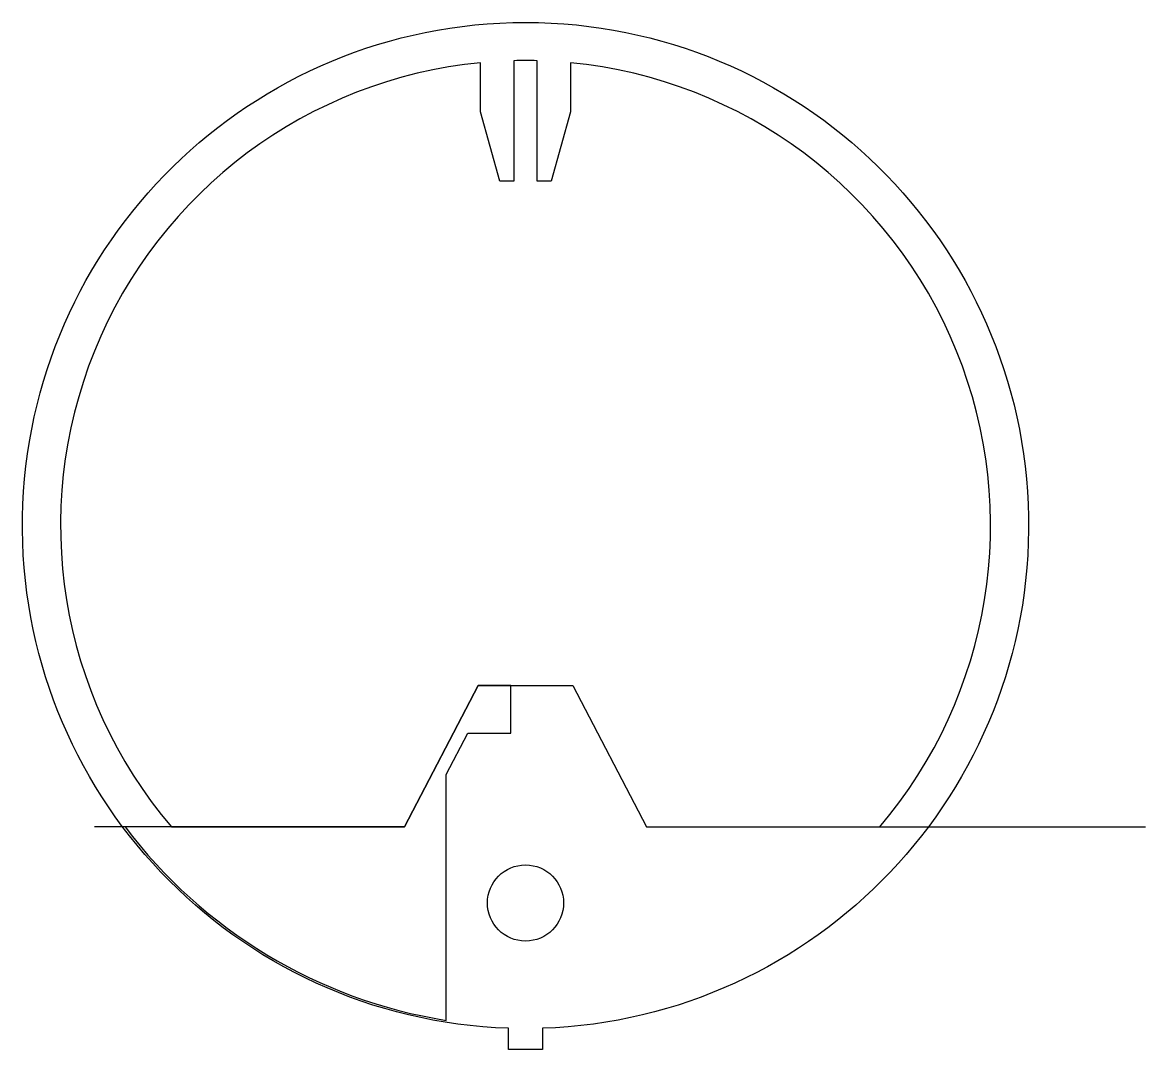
# Model space of a CAD drawing. Header units: millimetres. Extents: x -39.6 to 48.9, y -41.3 to 39.6.
import ezdxf

# ---------------------------------------------------------------- set-up
doc = ezdxf.new("R2010")
doc.units = ezdxf.units.MM
doc.layers.get('0').update_dxf_attribs({"linetype": 'CONTINUOUS'})

msp = doc.modelspace()

# ---------------------------------------------------------------- linework, layer by layer
for p, q in [((-9.533, -23.75), (-33.974, -23.75)), ((9.533, -23.75), (48.868, -23.75))]:
    msp.add_line(p, q)
for points in [[(1.35, -39.627), (1.35, -41.3), (-1.35, -41.3), (-1.35, -39.627, -58.723712)], [(-27.913, -23.75), (-9.533, -23.75), (-3.729, -12.602), (3.729, -12.602), (9.533, -23.75), (27.913, -23.75, 0.60589), (3.543, 36.478), (3.543, 32.597), (2.032, 27.138), (0.918, 27.138), (0.918, 36.638, 0.01253), (-0.918, 36.638), (-0.918, 27.138), (-2.032, 27.138), (-3.543, 32.597), (-3.543, 36.478, 0.60589)], [(-1.15, -16.352), (-1.15, -12.602), (-3.729, -12.602), (-9.533, -23.75), (-31.562, -23.75, 0.194088), (-6.25, -39.002), (-6.25, -19.61), (-4.554, -16.352)]]:
    msp.add_lwpolyline(points, format="xyb", close=True)
msp.add_circle((0, -29.75), 3)

doc.saveas('drawing.dxf')
